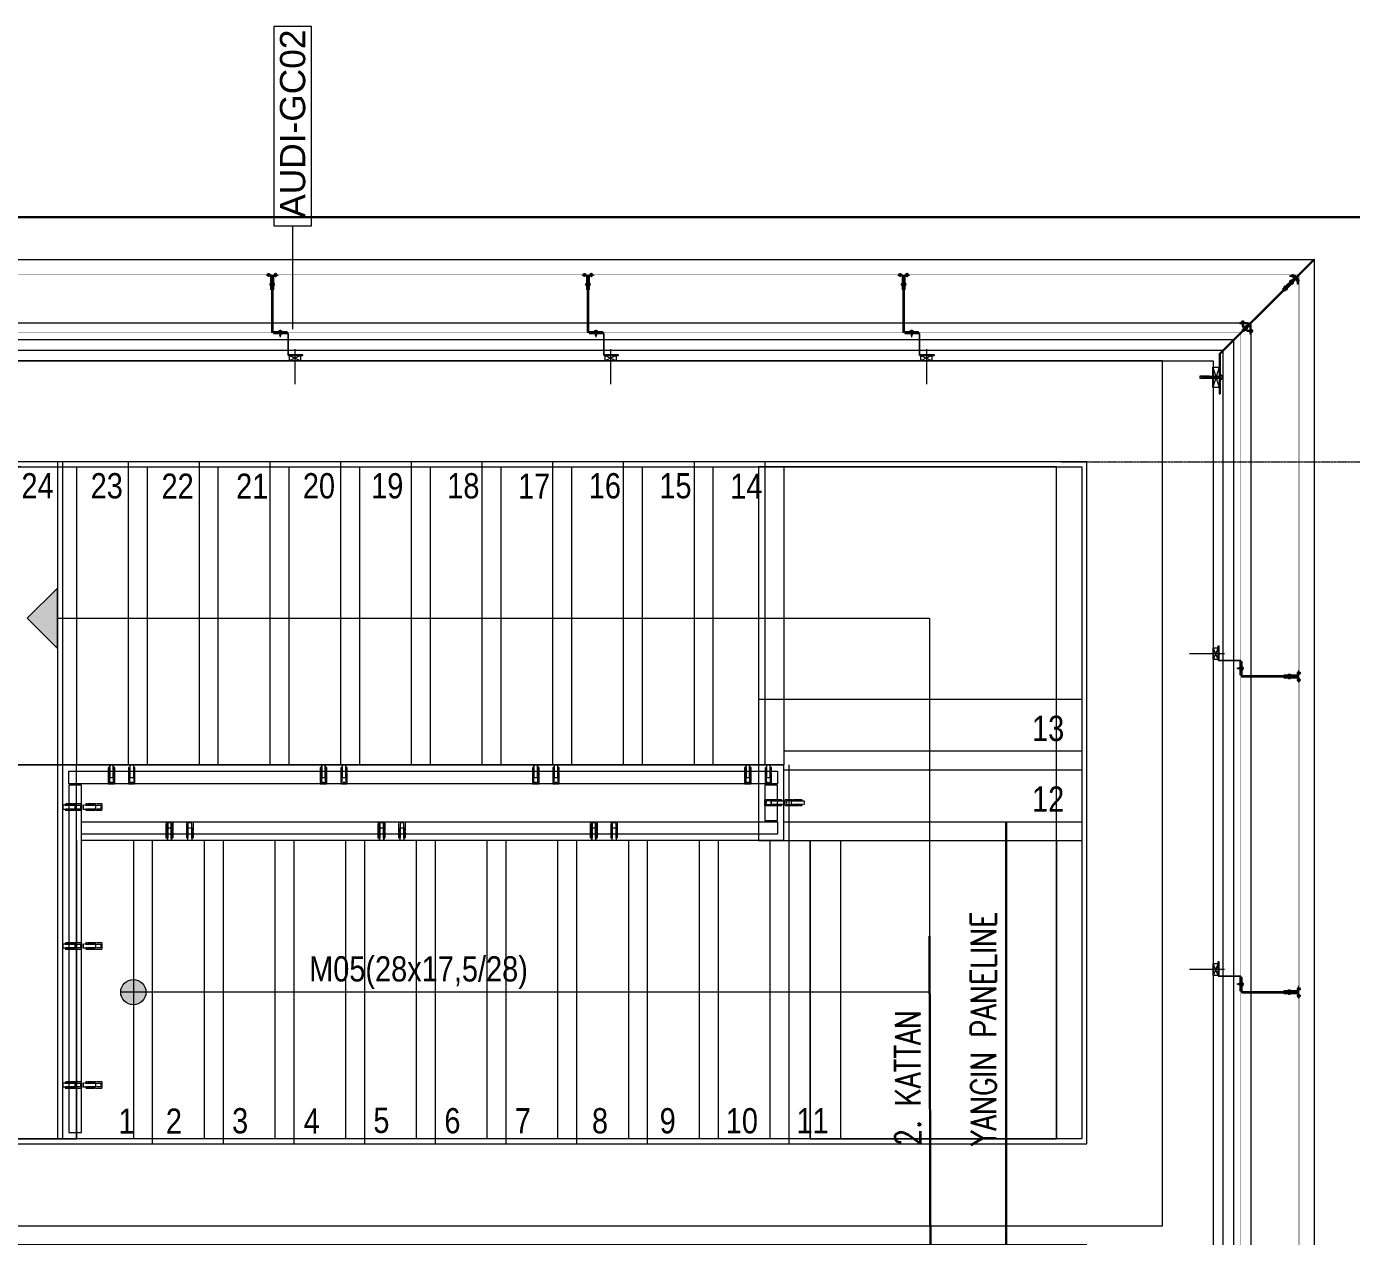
# Model space of a CAD drawing. Extents: x -1133 to 23780, y -1311 to 8245.
# Drawn here: x 22148 to 22672, y 2478 to 2957 of the extents above; entities that cross this region are included whole.
import ezdxf
from ezdxf.enums import TextEntityAlignment as Align

# ---------------------------------------------------------------- set-up
doc = ezdxf.new("R2010")
doc.units = 0
doc.header["$MEASUREMENT"] = 0
for name, pattern in [('DASHDOT2', [0.5, 0.25, -0.125, 0, -0.125]), ('DOT2', [0.125, 0, -0.125]), ('HIDDEN', [0.375, 0.25, -0.125]), ('HIDDEN2', [4.7625, 3.175, -1.5875])]:
    doc.linetypes.add(name, pattern=pattern)
doc.layers.get('0').update_dxf_attribs({"color": 9, "lineweight": 9})
for name, color, linetype, lineweight in [('01', 9, 'Continuous', 9), ('06B', 9, 'Continuous', 9), ('06C', 9, 'Continuous', 9), ('06D', 9, 'Continuous', 9), ('10', 9, 'Continuous', 9), ('14', 9, 'Continuous', 9), ('19', 9, 'Continuous', 9), ('19D', 9, 'DOT2', 9), ('20', 9, 'DOT2', 9), ('21', 9, 'Continuous', 9), ('22', 8, 'Continuous', 9), ('24', 9, 'DASHDOT2', 9), ('33', 9, 'BATTING', 9), ('35', 9, 'Continuous', 9), ('40', 9, 'Continuous', 9), ('40B', 9, 'Continuous', 9), ('E-KABLO', 7, 'Continuous', 30), ('E-YAZI', 7, 'Continuous', 30)]:
    doc.layers.add(name, color=color, linetype=linetype, lineweight=lineweight)
doc.styles.add('Arial', font='arial.ttf', dxfattribs={"height": 2.5})
doc.styles.add('E-YAZI', font='txttw.shx')
doc.styles.add('MuuM_TEXT-STANDART', font='ARIALN.TTF')
doc.linetypes.add('BATTING', pattern='A,0.0001,-0.1,[134,ltypeshp.shx,S=0.1,R=0,X=-0.1,Y=0],-0.2,[134,ltypeshp.shx,S=0.1,R=180,X=0.1,Y=0],-0.1', length=0.4001)

# ---------------------------------------------------------------- blocks, each defined once
blk = doc.blocks.new('0_wallno')
blk.add_lwpolyline([(-7.84, 1.5), (7.94, 1.5), (7.94, -1.5), (-7.84, -1.5)], close=True)
blk.add_lwpolyline([(7.94, 0), (16.13, 0)])
at = {"style": 'Arial'}
blk.add_attdef('GENISLIK', text='', height=2, dxfattribs=at).set_placement((8.44, 0), align=Align.BOTTOM_LEFT)
blk.add_attdef('DUVARNO', text='', height=2, dxfattribs=at).set_placement((0, 0), align=Align.MIDDLE_CENTER)
blk.add_attdef('YUKSEKLIK', text='', height=2, dxfattribs=at).set_placement((8.44, -0.5), align=Align.TOP_LEFT)
blk = doc.blocks.new('KAPI KODLARI ÇATI KATI')
at = {"layer": '22'}
ref = blk.add_blockref('0_wallno', (22253.06, 2918.09), dxfattribs=dict(at, xscale=-5, yscale=5, zscale=5, rotation=90))
ref.add_attrib('DUVARNO', 'AUDI-GC02', dxfattribs={"layer": '0', "height": 10, "rotation": 90, "style": 'Arial'}).set_placement((22253.06, 2918.83), align=Align.MIDDLE_CENTER)
blk = doc.blocks.new('P-AKS_AUDI')
at = {"layer": '24'}
blk.add_lwpolyline([(0, 0), (360, 0)], dxfattribs=at)
blk = doc.blocks.new('p-cephe_kose profili')
at = {"linetype": 'Continuous', "lineweight": 13}
for p, q in [((-2.75, 12.75), (-3.15, 12.75)), ((-3.15, -2.87), (-3.15, 12.75)), ((-2.75, -3.03), (-2.75, 12.75)), ((-3.15, -2.87), (-30.14, -29.86)), ((-2.75, -3.03), (-29.86, -30.14)), ((-34, -30.65), (-34, -32.75)), ((-34, -30.65), (-33.7, -30.65)), ((-33.85, -33.57), (-30.14, -29.86)), ((-33.7, -30.65), (-33.7, -32.75)), ((-33.57, -33.85), (-29.86, -30.14)), ((-33.53, -32.82), (-28.58, -27.87)), ((-33.32, -33.03), (-28.37, -28.08)), ((-28.08, -28.37), (-33.03, -33.32)), ((-27.87, -28.58), (-32.82, -33.53)), ((-30.14, -29.86), (-29.86, -30.14)), ((-29.86, -30.14), (-30.14, -29.86)), ((-28.37, -28.08), (-28.58, -27.87)), ((-28.08, -28.37), (-27.87, -28.58)), ((-33.85, -33.57), (-40.45, -40.17)), ((-33.57, -33.85), (-40.17, -40.45)), ((-33.57, -33.85), (-33.85, -33.57)), ((-32.75, -33.7), (-30.65, -33.7)), ((-32.75, -34), (-30.65, -34)), ((-30.65, -34), (-30.65, -33.7)), ((-40.45, -40.17), (-40.17, -40.45))]:
    blk.add_line(p, q, dxfattribs=at)
at = {"linetype": 'Continuous', "lineweight": 5}
for p, q in [((-3.15, 6.69), (1.05, 6.69)), ((1.05, 5.81), (-3.15, 5.81)), ((-2.75, 2.25), (-0.25, 10.25)), ((-0.25, 2.25), (-2.75, 10.25)), ((-2.73, 6.25), (4.2, 6.25)), ((4.85, 6.62), (1.05, 6.62)), ((4.85, 5.88), (1.05, 5.88))]:
    blk.add_line(p, q, dxfattribs=at)
for p, q in [((-16.23, -12.06), (-13.36, -12.06)), ((-15.99, -11.97), (-15.95, -11.97)), ((-15.99, -12.15), (-15.95, -12.15)), ((-15.95, -11.97), (-15.95, -12.15)), ((-15.5, -12.68), (-15.5, -11.44)), ((-15.41, -11.82), (-15.23, -11.82)), ((-15.41, -12.3), (-15.32, -12.3)), ((-15.32, -12.3), (-15.14, -12.3)), ((-15.3, -12.02), (-15.28, -12.37)), ((-15.23, -11.82), (-15.05, -11.82)), ((-15.19, -11.74), (-15.1, -12.37)), ((-15.14, -12.3), (-14.96, -12.3)), ((-15.05, -11.82), (-14.87, -11.82)), ((-15.01, -11.74), (-14.92, -12.37)), ((-14.96, -12.3), (-14.78, -12.3)), ((-14.87, -11.82), (-14.69, -11.82)), ((-14.83, -11.74), (-14.74, -12.37)), ((-14.78, -12.3), (-14.6, -12.3)), ((-14.69, -11.82), (-14.51, -11.82)), ((-14.65, -11.74), (-14.56, -12.37)), ((-14.6, -12.3), (-14.42, -12.3)), ((-14.51, -11.82), (-14.33, -11.82)), ((-14.47, -11.74), (-14.38, -12.37)), ((-14.42, -12.3), (-14.24, -12.3)), ((-14.33, -11.82), (-13.6, -12.06)), ((-14.29, -11.74), (-14.2, -12.37)), ((-14.24, -12.3), (-13.6, -12.06)), ((-14.1, -11.79), (-14.03, -12.33)), ((-12.68, -15.51), (-11.44, -15.51)), ((-11.74, -14.3), (-12.37, -14.21)), ((-11.74, -14.48), (-12.37, -14.39)), ((-11.74, -14.66), (-12.37, -14.57)), ((-11.74, -14.84), (-12.37, -14.75)), ((-11.74, -15.02), (-12.37, -14.93)), ((-11.74, -15.2), (-12.37, -15.11)), ((-12.02, -15.31), (-12.37, -15.29)), ((-11.79, -14.11), (-12.33, -14.03)), ((-12.3, -14.25), (-12.06, -13.61)), ((-12.3, -14.43), (-12.3, -14.25)), ((-12.3, -14.61), (-12.3, -14.43)), ((-12.3, -14.79), (-12.3, -14.61)), ((-12.3, -14.97), (-12.3, -14.79)), ((-12.3, -15.15), (-12.3, -14.97)), ((-12.3, -15.33), (-12.3, -15.15)), ((-12.3, -15.42), (-12.3, -15.33)), ((-12.06, -16.24), (-12.06, -13.37)), ((-11.82, -14.34), (-12.06, -13.61)), ((-11.82, -14.52), (-11.82, -14.34)), ((-11.82, -14.7), (-11.82, -14.52)), ((-11.82, -14.88), (-11.82, -14.7)), ((-11.82, -15.06), (-11.82, -14.88)), ((-11.82, -15.24), (-11.82, -15.06)), ((-11.82, -15.42), (-11.82, -15.24)), ((-12.15, -15.99), (-12.15, -15.96)), ((-11.97, -15.96), (-12.15, -15.96)), ((-11.97, -15.99), (-11.97, -15.96))]:
    blk.add_line(p, q)
at = {"linetype": 'Continuous', "lineweight": 18}
for p, q in [((-15.25, -10.86), (-15.25, -14)), ((-15.25, -10.86), (-14.95, -10.86)), ((-14.95, -10.86), (-14.95, -14)), ((-14.78, -14.07), (-12.56, -11.86)), ((-14.57, -14.28), (-12.35, -12.07)), ((-12.07, -12.35), (-14.28, -14.57)), ((-11.86, -12.56), (-14.07, -14.78)), ((-14, -14.95), (-10.86, -14.95)), ((-14, -15.25), (-10.86, -15.25)), ((-12.35, -12.07), (-12.56, -11.86)), ((-12.07, -12.35), (-11.86, -12.56)), ((-10.86, -15.25), (-10.86, -14.95))]:
    blk.add_line(p, q, dxfattribs=at)
at = {"lineweight": 5}
for p, q in [((-13.02, -13.73), (-13.73, -13.02)), ((-13.29, -13.01), (-13.66, -13.38)), ((-13.65, -12.66), (-12.44, -13.86)), ((-13.29, -13.01), (-13.52, -13.23)), ((-13.52, -13.23), (-13.29, -13.01)), ((-13.29, -13.01), (-12.92, -12.64)), ((-13.29, -13.01), (-13.07, -12.79)), ((-13.07, -12.79), (-13.29, -13.01)), ((-12.57, -13.28), (-13.28, -12.57)), ((-12.8, -13.5), (-13.27, -13.98)), ((-12.8, -13.5), (-12.32, -13.03)), ((-34.1, -31.92), (-34.1, -31.37)), ((-33.7, -31.92), (-33.7, -31.48)), ((-31.22, -31.93), (-31.93, -31.22)), ((-31.49, -31.21), (-31.86, -31.58)), ((-31.85, -30.86), (-30.64, -32.06)), ((-31.49, -31.21), (-31.71, -31.43)), ((-31.71, -31.43), (-31.49, -31.21)), ((-31.49, -31.21), (-31.12, -30.84)), ((-31.49, -31.21), (-31.27, -30.99)), ((-31.27, -30.99), (-31.49, -31.21)), ((-30.77, -31.48), (-31.48, -30.77)), ((-31, -31.7), (-30.52, -31.23)), ((-28.94, -29.65), (-29.65, -28.94)), ((-29.22, -28.93), (-29.59, -29.3)), ((-29.57, -28.58), (-28.37, -29.78)), ((-29.22, -28.93), (-29.44, -29.16)), ((-29.44, -29.16), (-29.22, -28.93)), ((-29.22, -28.93), (-28.84, -28.56)), ((-29.22, -28.93), (-28.99, -28.71)), ((-28.99, -28.71), (-29.22, -28.93)), ((-28.5, -29.21), (-29.21, -28.5)), ((-28.72, -29.43), (-29.2, -29.91)), ((-28.72, -29.43), (-28.24, -28.95)), ((-34.6, -31.92), (-33.2, -31.92)), ((-34.1, -31.66), (-33.7, -31.66)), ((-34.1, -31.92), (-34.1, -32.47)), ((-34.1, -32.18), (-33.7, -32.18)), ((-33.7, -31.92), (-33.7, -31.66)), ((-33.7, -31.66), (-33.7, -31.92)), ((-33.7, -31.92), (-33.7, -32.36)), ((-33.7, -31.92), (-33.7, -32.18)), ((-33.7, -32.18), (-33.7, -31.92)), ((-31.92, -34.1), (-32.47, -34.1)), ((-31.92, -33.7), (-32.36, -33.7)), ((-31.92, -33.7), (-32.18, -33.7)), ((-32.18, -33.7), (-31.92, -33.7)), ((-32.18, -34.1), (-32.18, -33.7)), ((-31.92, -34.6), (-31.92, -33.2)), ((-31.92, -33.7), (-31.66, -33.7)), ((-31.92, -33.7), (-31.48, -33.7)), ((-31.66, -33.7), (-31.92, -33.7)), ((-31.92, -34.1), (-31.37, -34.1)), ((-31.66, -34.1), (-31.66, -33.7)), ((-31, -31.7), (-31.47, -32.18))]:
    blk.add_line(p, q, dxfattribs=at)
at = {"lineweight": 0}
blk.add_line((-34, -32.75), (-34, -30.75), dxfattribs=at)
at = {"linetype": 'Continuous', "lineweight": 5}
for points in [[(-2.75, 10.25), (-0.25, 10.25), (-0.25, 2.25), (-2.75, 2.25)], [(1.05, 6.75), (4.85, 6.75), (4.85, 5.75), (1.05, 5.75)]]:
    blk.add_lwpolyline(points, close=True, dxfattribs=at)
blk.add_lwpolyline([(-38.03, -37.75), (-37.75, -38.03)])
for centre, radius, start, end in [((-14.88, -12.06), 1.11, 166.6402, 175.4788), ((-14.88, -12.06), 1.11, 184.5212, 193.3598), ((-15.5, -11.91), 0.473, 90, 166.6402), ((-15.5, -12.21), 0.473, 193.3598, 270), ((-15.41, -11.73), 0.09, 180, 270), ((-15.41, -12.39), 0.09, 90, 180), ((-12.21, -15.51), 0.473, 180, 256.6402), ((-12.39, -15.42), 0.09, 270, 0), ((-11.73, -15.42), 0.09, 180, 270), ((-11.91, -15.51), 0.473, 283.3598, 360), ((-12.06, -14.89), 1.11, 256.6402, 265.4788), ((-12.06, -14.89), 1.11, 274.5212, 283.3598)]:
    blk.add_arc(centre, radius, start, end)
at = {"linetype": 'Continuous', "lineweight": 18}
for centre, radius, start, end in [((-14.85, -14), 0.4, 180, 315), ((-14.85, -14), 0.1, 180, 315), ((-14, -14.85), 0.4, 135, 270), ((-14, -14.85), 0.1, 135, 270)]:
    blk.add_arc(centre, radius, start, end, dxfattribs=at)
at = {"lineweight": 5}
for centre, radius, start, end in [((-13.35, -12.95), 0.57, 67.9194, 202.0806), ((-13.23, -13.07), 0.909, 267.075, 2.925), ((-33.62, -31.92), 0.732, 131.1905, 228.8095), ((-33.83, -31.92), 0.46, 286.9574, 73.0426), ((-31.55, -31.15), 0.57, 67.9194, 202.0806), ((-31.43, -31.27), 0.909, 267.075, 2.925), ((-29.27, -28.88), 0.57, 67.9194, 202.0806), ((-29.15, -29), 0.909, 267.075, 2.925), ((-31.92, -33.62), 0.732, 221.1905, 318.8095), ((-31.92, -33.83), 0.46, 16.9574, 163.0426)]:
    blk.add_arc(centre, radius, start, end, dxfattribs=at)
at = {"linetype": 'Continuous', "lineweight": 13}
for centre, radius, start, end in [((-33.6, -32.75), 0.4, 180, 315), ((-33.6, -32.75), 0.1, 180, 315), ((-32.75, -33.6), 0.4, 135, 270), ((-32.75, -33.6), 0.1, 135, 270)]:
    blk.add_arc(centre, radius, start, end, dxfattribs=at)
at = {"linetype": 'Continuous', "lineweight": 5}
blk.add_rational_spline([(-3.15, 7.25), (-3.22, 7.25), (-3.29, 7.25), (-3.63, 7.25), (-3.68, 6.91), (-3.7, 6.83), (-3.71, 6.75), (-3.79, 6.25), (-3.71, 5.75), (-3.7, 5.67), (-3.68, 5.59), (-3.63, 5.25), (-3.29, 5.25), (-3.22, 5.25), (-3.15, 5.25), (-3.15, 6.25), (-3.15, 7.25)], [1, 1, 1, 0.760917374327, 1, 1, 1, 1, 1, 1, 1, 0.760917374327, 1, 1, 1, 1, 1], degree=2, knots=[0, 0, 0, 1, 1, 2, 2, 3, 3, 4, 4, 5, 5, 6, 6, 7, 7, 8, 8, 8], dxfattribs=at)
blk = doc.blocks.new('p- alum kaplama profil')
at = {"lineweight": 13}
blk.add_lwpolyline([(7.12, 12.59), (7.12, 26.49)], dxfattribs=at)
at = {"lineweight": 5}
blk.add_lwpolyline([(9.44, 15.16), (4.79, 15.16), (4.79, 17.16), (9.44, 17.16)], close=True, dxfattribs=at)
for points in [[(4.79, 15.16), (9.44, 17.16)], [(9.44, 15.16), (4.79, 17.16)]]:
    blk.add_lwpolyline(points, dxfattribs=at)
at = {"lineweight": 18}
blk.add_lwpolyline([(4.09, 6.16), (-1.41, 6.16), (-1.41, 6.46), (4.09, 6.46, 0.414214), (4.29, 6.66), (4.29, 14.66, -0.414214), (4.79, 15.16), (10.29, 15.16), (10.29, 14.86), (4.79, 14.86, 0.414214), (4.59, 14.66), (4.59, 6.66, -0.414214)], format="xyb", close=True, dxfattribs=at)
blk.add_lwpolyline([(-2.06, 5.56), (-2.06, -2.34), (-2.06, -15.69), (-1.66, -15.69), (-1.66, -2.34), (-1.66, 5.56), (-1.66, 5.56), (-1.66, 5.57), (-1.66, 5.57), (-1.66, 5.58), (-1.66, 5.58), (-1.65, 5.59), (-1.65, 5.59), (-1.65, 5.59), (-1.65, 5.6), (-1.65, 5.6), (-1.64, 5.61), (-1.64, 5.61), (-1.64, 5.62), (-1.64, 5.62), (-1.63, 5.62), (-1.63, 5.63), (-1.63, 5.63), (-1.62, 5.63), (-1.62, 5.64), (-1.61, 5.64), (-1.61, 5.64), (-1.61, 5.64), (-1.6, 5.65), (-1.6, 5.65), (-1.59, 5.65), (-1.59, 5.65), (-1.58, 5.65), (-1.58, 5.65), (-1.57, 5.66), (-1.57, 5.66), (-1.56, 5.66), (-1.56, 5.66), (3.94, 5.66), (3.94, 6.06), (-1.56, 6.06), (-1.58, 6.06), (-1.61, 6.05), (-1.63, 6.05), (-1.66, 6.05), (-1.68, 6.04), (-1.7, 6.03), (-1.73, 6.03), (-1.75, 6.02), (-1.77, 6.01), (-1.79, 6), (-1.82, 5.99), (-1.84, 5.97), (-1.86, 5.96), (-1.88, 5.94), (-1.89, 5.93), (-1.91, 5.91), (-1.93, 5.89), (-1.95, 5.87), (-1.96, 5.85), (-1.97, 5.83), (-1.99, 5.81), (-2, 5.79), (-2.01, 5.77), (-2.02, 5.75), (-2.03, 5.72), (-2.04, 5.7), (-2.04, 5.68), (-2.05, 5.65), (-2.05, 5.63), (-2.06, 5.61), (-2.06, 5.58)], close=True)
blk.add_lwpolyline([(-1.66, -2.34), (-2.06, -2.34)])
for points in [[(-2.36, -10.84), (-2.36, -16.39), (-2.36, -16.39, -0.414214), (-2.51, -16.54), (-2.51, -16.54), (-4.06, -16.54), (-4.06, -16.84), (-2.51, -16.84), (-2.51, -16.84, 0.414214), (-2.06, -16.39), (-2.06, -10.84)], [(-1.36, -10.84), (-1.66, -10.84), (-1.66, -16.39, 0.414214), (-1.21, -16.84), (-1.21, -16.84), (0.34, -16.84), (0.34, -16.54), (-1.21, -16.54), (-1.21, -16.54, -0.414214), (-1.36, -16.39), (-1.36, -16.39)]]:
    blk.add_lwpolyline(points, format="xyb", close=True)
for points in [[(0.67, 5.66, -10), (1.91, 5.66, -10)], [(0.67, 5.66, -10), (0.67, 5.64, -10), (0.67, 5.62, -10), (0.67, 5.6, -10), (0.68, 5.58, -10), (0.68, 5.56, -10), (0.69, 5.54, -10), (0.69, 5.52, -10), (0.7, 5.5, -10), (0.7, 5.48, -10), (0.71, 5.46, -10), (0.72, 5.45, -10), (0.73, 5.43, -10), (0.74, 5.41, -10), (0.75, 5.4, -10), (0.76, 5.38, -10), (0.77, 5.36, -10), (0.79, 5.35, -10), (0.8, 5.33, -10), (0.81, 5.32, -10), (0.83, 5.31, -10), (0.84, 5.29, -10), (0.86, 5.28, -10), (0.87, 5.27, -10), (0.89, 5.26, -10), (0.91, 5.25, -10), (0.92, 5.24, -10), (0.94, 5.23, -10), (0.96, 5.22, -10), (0.98, 5.21, -10), (1, 5.21, -10), (1.02, 5.2, -10), (1.03, 5.2, -10)], [(0.96, 5.66, -10), (0.97, 5.66, -10), (0.97, 5.66, -10), (0.97, 5.66, -10), (0.98, 5.66, -10), (0.98, 5.66, -10), (0.99, 5.66, -10), (0.99, 5.66, -10), (1, 5.66, -10), (1, 5.67, -10), (1, 5.67, -10), (1.01, 5.67, -10), (1.01, 5.67, -10), (1.01, 5.67, -10), (1.02, 5.68, -10), (1.02, 5.68, -10), (1.02, 5.68, -10), (1.03, 5.69, -10), (1.03, 5.69, -10), (1.03, 5.69, -10), (1.04, 5.7, -10), (1.04, 5.7, -10), (1.04, 5.7, -10), (1.04, 5.71, -10), (1.04, 5.71, -10), (1.05, 5.72, -10), (1.05, 5.72, -10), (1.05, 5.72, -10), (1.05, 5.73, -10), (1.05, 5.73, -10), (1.05, 5.74, -10), (1.05, 5.74, -10), (1.05, 5.75, -10)], [(1.61, 6.87, -10), (0.98, 6.96, -10)], [(1.33, 5.85, -10), (0.98, 5.88, -10)], [(1.56, 7.05, -10), (1.02, 7.13, -10)], [(1.05, 6.91, -10), (1.29, 7.56, -10)], [(1.05, 5.83, -10), (1.05, 6.01, -10)], [(1.05, 5.75, -10), (1.05, 5.83, -10)], [(1.29, 4.93, -10), (1.29, 7.8, -10)], [(1.53, 6.82, -10), (1.29, 7.56, -10)], [(1.29, 6.16, -10), (1.29, 6.26, -10)], [(1.53, 5.75, -10), (1.53, 5.92, -10)], [(1.53, 5.75, -10), (1.53, 5.74, -10), (1.53, 5.74, -10), (1.53, 5.73, -10), (1.53, 5.73, -10), (1.53, 5.72, -10), (1.54, 5.72, -10), (1.54, 5.72, -10), (1.54, 5.71, -10), (1.54, 5.71, -10), (1.54, 5.7, -10), (1.54, 5.7, -10), (1.55, 5.7, -10), (1.55, 5.69, -10), (1.55, 5.69, -10), (1.55, 5.69, -10), (1.56, 5.68, -10), (1.56, 5.68, -10), (1.56, 5.68, -10), (1.57, 5.67, -10), (1.57, 5.67, -10), (1.58, 5.67, -10), (1.58, 5.67, -10), (1.58, 5.67, -10), (1.59, 5.66, -10), (1.59, 5.66, -10), (1.6, 5.66, -10), (1.6, 5.66, -10), (1.6, 5.66, -10), (1.61, 5.66, -10), (1.61, 5.66, -10), (1.62, 5.66, -10), (1.62, 5.66, -10)], [(1.55, 5.2, -10), (1.57, 5.2, -10), (1.59, 5.21, -10), (1.6, 5.21, -10), (1.62, 5.22, -10), (1.64, 5.23, -10), (1.66, 5.24, -10), (1.68, 5.25, -10), (1.69, 5.26, -10), (1.71, 5.27, -10), (1.73, 5.28, -10), (1.74, 5.29, -10), (1.76, 5.31, -10), (1.77, 5.32, -10), (1.78, 5.33, -10), (1.8, 5.35, -10), (1.81, 5.36, -10), (1.82, 5.38, -10), (1.83, 5.4, -10), (1.84, 5.41, -10), (1.85, 5.43, -10), (1.86, 5.45, -10), (1.87, 5.46, -10), (1.88, 5.48, -10), (1.89, 5.5, -10), (1.89, 5.52, -10), (1.9, 5.54, -10), (1.9, 5.56, -10), (1.9, 5.58, -10), (1.91, 5.6, -10), (1.91, 5.62, -10), (1.91, 5.64, -10), (1.91, 5.66, -10)], [(1.03, 5.2, -10), (1.04, 5.2, -10), (1.05, 5.19, -10), (1.05, 5.19, -10), (1.06, 5.19, -10), (1.06, 5.19, -10), (1.07, 5.19, -10), (1.07, 5.19, -10), (1.08, 5.19, -10), (1.08, 5.19, -10), (1.09, 5.19, -10), (1.09, 5.18, -10), (1.1, 5.18, -10), (1.1, 5.18, -10), (1.11, 5.18, -10), (1.11, 5.18, -10), (1.12, 5.18, -10), (1.12, 5.18, -10), (1.13, 5.18, -10), (1.13, 5.18, -10), (1.14, 5.18, -10), (1.15, 5.18, -10), (1.15, 5.18, -10), (1.16, 5.17, -10), (1.16, 5.17, -10), (1.17, 5.17, -10), (1.17, 5.17, -10), (1.18, 5.17, -10), (1.18, 5.17, -10), (1.19, 5.17, -10), (1.19, 5.17, -10), (1.2, 5.17, -10), (1.2, 5.17, -10)], [(1.2, 5.17, -10), (1.2, 5.2, -10)], [(1.38, 5.2, -10), (1.2, 5.2, -10)], [(1.38, 5.17, -10), (1.38, 5.2, -10)], [(1.38, 5.17, -10), (1.38, 5.17, -10), (1.39, 5.17, -10), (1.39, 5.17, -10), (1.4, 5.17, -10), (1.41, 5.17, -10), (1.41, 5.17, -10), (1.42, 5.17, -10), (1.42, 5.17, -10), (1.43, 5.17, -10), (1.43, 5.18, -10), (1.44, 5.18, -10), (1.44, 5.18, -10), (1.45, 5.18, -10), (1.45, 5.18, -10), (1.46, 5.18, -10), (1.46, 5.18, -10), (1.47, 5.18, -10), (1.47, 5.18, -10), (1.48, 5.18, -10), (1.48, 5.18, -10), (1.49, 5.18, -10), (1.5, 5.19, -10), (1.5, 5.19, -10), (1.51, 5.19, -10), (1.51, 5.19, -10), (1.52, 5.19, -10), (1.52, 5.19, -10), (1.53, 5.19, -10), (1.53, 5.19, -10), (1.54, 5.19, -10), (1.54, 5.2, -10), (1.55, 5.2, -10)], [(-2.86, -13.04, 0), (-0.86, -13.04, 0)], [(-2.36, -12.52, 0), (-2.4, -12.53, 0), (-2.43, -12.56, 0), (-2.47, -12.58, 0), (-2.5, -12.6, 0), (-2.53, -12.63, 0), (-2.56, -12.66, 0), (-2.59, -12.69, 0), (-2.61, -12.73, 0), (-2.63, -12.76, 0), (-2.65, -12.8, 0), (-2.67, -12.84, 0), (-2.68, -12.88, 0), (-2.69, -12.92, 0), (-2.7, -12.96, 0), (-2.71, -13, 0), (-2.71, -13.04, 0), (-2.71, -13.08, 0), (-2.7, -13.13, 0), (-2.69, -13.17, 0), (-2.68, -13.21, 0), (-2.67, -13.25, 0), (-2.65, -13.28, 0), (-2.63, -13.32, 0), (-2.61, -13.36, 0), (-2.59, -13.39, 0), (-2.56, -13.42, 0), (-2.53, -13.45, 0), (-2.5, -13.48, 0), (-2.47, -13.51, 0), (-2.43, -13.53, 0), (-2.4, -13.55, 0), (-2.36, -13.57, 0)], [(-2.36, -13.04, 0), (-2.36, -12.52, 0)], [(-2.36, -13.04, 0), (-2.36, -12.73, 0)], [(-2.36, -12.73, 0), (-2.36, -13.04, 0)], [(-1.36, -12.73, 0), (-2.36, -12.73, 0)], [(-2.36, -13.04, 0), (-2.36, -13.36, 0)], [(-2.36, -13.04, 0), (-2.36, -13.57, 0)], [(-2.36, -13.36, 0), (-2.36, -13.04, 0)], [(-1.36, -13.36, 0), (-2.36, -13.36, 0)], [(-1.36, -13.04, 0), (-1.36, -12.37, 0)], [(-1.36, -13.72, 0), (-1.32, -13.68, 0), (-1.29, -13.65, 0), (-1.26, -13.61, 0), (-1.23, -13.58, 0), (-1.2, -13.54, 0), (-1.18, -13.5, 0), (-1.16, -13.45, 0), (-1.14, -13.41, 0), (-1.12, -13.37, 0), (-1.1, -13.32, 0), (-1.09, -13.28, 0), (-1.08, -13.23, 0), (-1.07, -13.18, 0), (-1.06, -13.14, 0), (-1.06, -13.09, 0), (-1.06, -13.04, 0), (-1.06, -12.99, 0), (-1.06, -12.95, 0), (-1.07, -12.9, 0), (-1.08, -12.85, 0), (-1.09, -12.81, 0), (-1.1, -12.76, 0), (-1.12, -12.72, 0), (-1.14, -12.67, 0), (-1.16, -12.63, 0), (-1.18, -12.59, 0), (-1.2, -12.55, 0), (-1.23, -12.51, 0), (-1.26, -12.47, 0), (-1.29, -12.43, 0), (-1.32, -12.4, 0), (-1.36, -12.37, 0)], [(-1.36, -13.04, 0), (-1.36, -13.72, 0)], [(-3.84, -17.04, 0), (-3.81, -17.07, 0), (-3.78, -17.1, 0), (-3.75, -17.12, 0), (-3.72, -17.15, 0), (-3.69, -17.17, 0), (-3.66, -17.19, 0), (-3.62, -17.21, 0), (-3.59, -17.23, 0), (-3.55, -17.24, 0), (-3.52, -17.26, 0), (-3.48, -17.27, 0), (-3.44, -17.28, 0), (-3.4, -17.28, 0), (-3.36, -17.29, 0), (-3.32, -17.29, 0), (-3.29, -17.29, 0), (-3.25, -17.29, 0), (-3.21, -17.29, 0), (-3.17, -17.28, 0), (-3.13, -17.28, 0), (-3.09, -17.27, 0), (-3.06, -17.26, 0), (-3.02, -17.24, 0), (-2.98, -17.23, 0), (-2.95, -17.21, 0), (-2.91, -17.19, 0), (-2.88, -17.17, 0), (-2.85, -17.15, 0), (-2.82, -17.12, 0), (-2.79, -17.1, 0), (-2.76, -17.07, 0), (-2.73, -17.04, 0)], [(-3.29, -17.04, 0), (-3.84, -17.04, 0)], [(-2.85, -16.54, 0), (-2.86, -16.51, 0), (-2.87, -16.47, 0), (-2.89, -16.44, 0), (-2.91, -16.41, 0), (-2.93, -16.38, 0), (-2.96, -16.35, 0), (-2.98, -16.33, 0), (-3.01, -16.31, 0), (-3.04, -16.29, 0), (-3.07, -16.27, 0), (-3.11, -16.25, 0), (-3.14, -16.24, 0), (-3.18, -16.23, 0), (-3.21, -16.22, 0), (-3.25, -16.22, 0), (-3.29, -16.22, 0), (-3.32, -16.22, 0), (-3.36, -16.22, 0), (-3.39, -16.23, 0), (-3.43, -16.24, 0), (-3.46, -16.25, 0), (-3.5, -16.27, 0), (-3.53, -16.29, 0), (-3.56, -16.31, 0), (-3.59, -16.33, 0), (-3.61, -16.35, 0), (-3.64, -16.38, 0), (-3.66, -16.41, 0), (-3.68, -16.44, 0), (-3.7, -16.47, 0), (-3.71, -16.51, 0), (-3.73, -16.54, 0)], [(-3.29, -16.54, 0), (-3.73, -16.54, 0)], [(-3.29, -16.54, 0), (-3.55, -16.54, 0)], [(-3.55, -16.54, 0), (-3.29, -16.54, 0)], [(-3.55, -17.04, 0), (-3.55, -16.54, 0)], [(-3.29, -17.54, 0), (-3.29, -16.04, 0)], [(-3.29, -16.54, 0), (-2.85, -16.54, 0)], [(-3.29, -16.54, 0), (-3.03, -16.54, 0)], [(-3.03, -16.54, 0), (-3.29, -16.54, 0)], [(-3.29, -17.04, 0), (-2.73, -17.04, 0)], [(-3.03, -17.04, 0), (-3.03, -16.54, 0)], [(-0.56, -17.04, 0), (-1.11, -17.04, 0)], [(0, -17.04, 0), (-0.03, -17.07, 0), (-0.06, -17.1, 0), (-0.09, -17.12, 0), (-0.12, -17.15, 0), (-0.15, -17.17, 0), (-0.18, -17.19, 0), (-0.22, -17.21, 0), (-0.25, -17.23, 0), (-0.29, -17.24, 0), (-0.33, -17.26, 0), (-0.36, -17.27, 0), (-0.4, -17.28, 0), (-0.44, -17.28, 0), (-0.48, -17.29, 0), (-0.52, -17.29, 0), (-0.56, -17.29, 0), (-0.59, -17.29, 0), (-0.63, -17.29, 0), (-0.67, -17.28, 0), (-0.71, -17.28, 0), (-0.75, -17.27, 0), (-0.79, -17.26, 0), (-0.82, -17.24, 0), (-0.86, -17.23, 0), (-0.89, -17.21, 0), (-0.93, -17.19, 0), (-0.96, -17.17, 0), (-0.99, -17.15, 0), (-1.02, -17.12, 0), (-1.05, -17.1, 0), (-1.08, -17.07, 0), (-1.11, -17.04, 0)], [(-1, -16.54, 0), (-0.98, -16.51, 0), (-0.97, -16.47, 0), (-0.95, -16.44, 0), (-0.93, -16.41, 0), (-0.91, -16.38, 0), (-0.88, -16.35, 0), (-0.86, -16.33, 0), (-0.83, -16.31, 0), (-0.8, -16.29, 0), (-0.77, -16.27, 0), (-0.73, -16.25, 0), (-0.7, -16.24, 0), (-0.66, -16.23, 0), (-0.63, -16.22, 0), (-0.59, -16.22, 0), (-0.56, -16.22, 0), (-0.52, -16.22, 0), (-0.48, -16.22, 0), (-0.45, -16.23, 0), (-0.41, -16.24, 0), (-0.38, -16.25, 0), (-0.34, -16.27, 0), (-0.31, -16.29, 0), (-0.28, -16.31, 0), (-0.25, -16.33, 0), (-0.23, -16.35, 0), (-0.2, -16.38, 0), (-0.18, -16.41, 0), (-0.16, -16.44, 0), (-0.14, -16.47, 0), (-0.13, -16.51, 0), (-0.12, -16.54, 0)], [(-0.56, -16.54, 0), (-1, -16.54, 0)], [(-0.56, -16.54, 0), (-0.82, -16.54, 0)], [(-0.82, -16.54, 0), (-0.56, -16.54, 0)], [(-0.82, -17.04, 0), (-0.82, -16.54, 0)], [(-0.56, -17.54, 0), (-0.56, -16.04, 0)], [(-0.56, -16.54, 0), (-0.3, -16.54, 0)], [(-0.56, -16.54, 0), (-0.12, -16.54, 0)], [(-0.3, -16.54, 0), (-0.56, -16.54, 0)], [(-0.56, -17.04, 0), (0, -17.04, 0)], [(-0.3, -17.04, 0), (-0.3, -16.54, 0)]]:
    blk.add_polyline3d(points)
blk = doc.blocks.new('p-lama profili')
at = {"layer": '20', "linetype": 'HIDDEN', "ltscale": 0.5}
blk.add_lwpolyline([(0.75, -0.45), (-0.75, -0.45), (-0.75, -6.5), (-1.25, -6.5), (-1.25, -0.45), (-1.25, -0.45), (-1.25, 0), (1.25, 0), (1.25, -0.45), (1.25, -0.45), (1.25, -6.5), (0.75, -6.5), (0.75, -0.45)], dxfattribs=at)
blk.add_lwpolyline([(-0.75, -2.5), (0.75, -2.5), (0.75, -7.5), (-0.75, -7.5)], close=True, dxfattribs=at)
blk = doc.blocks.new('ÇATI KATI PLANI')
at = {"layer": '19'}
h = blk.add_hatch(color=256, dxfattribs=at)
h.dxf.hatch_style = 1
h.paths.add_polyline_path([(22160, 2711), (22160, 2735), (22147.98, 2723)])
h = blk.add_hatch(color=256, dxfattribs=at)
h.dxf.hatch_style = 1
edge = h.paths.add_edge_path()
edge.add_arc((22190, 2575), 5, -90, 270)
at = {"layer": '01'}
blk.add_lwpolyline([(22137.5, 2825), (22617.5, 2825), (22617.5, 2365), (22567.5, 2365), (22567.5, 2475), (22177.5, 2475), (22177.5, 2475), (22137.5, 2475), (22137.5, 2515), (22567.5, 2515), (22567.5, 2785), (22137.5, 2785)], close=True, dxfattribs=at)
at = {"layer": '06B'}
for points in [[(22445, 2657.5), (22169.5, 2657.5), (22164.5, 2657.5), (22164.5, 2662.5), (22442.5, 2662.5), (22445, 2662.5), (22445, 2657.5)], [(22169.5, 2657), (22164.5, 2657), (22164.5, 2519.5), (22169.5, 2519.5), (22169.5, 2657)], [(22445, 2637.5), (22169.5, 2637.5), (22169.5, 2637.5), (22169.5, 2640), (22169.5, 2642.5), (22445, 2642.5), (22445, 2637.5)]]:
    blk.add_lwpolyline(points, dxfattribs=at)
blk.add_lwpolyline([(22440, 2657), (22440, 2643), (22445, 2643), (22445, 2657)], close=True, dxfattribs=at)
at = {"layer": '06C'}
blk.add_lwpolyline([(18957.5, 1124.33), (18957.5, 1124.33), (18957.5, 2865), (22657.5, 2865), (22657.49, 2206.39)], dxfattribs=at)
blk.add_lwpolyline([(18957.5, 1124.33), (18957.5, 1124.33), (18957.5, 2865), (22657.5, 2865), (22657.49, 2206.39)], dxfattribs=at)
blk.add_lwpolyline([(22657.49, 285), (18957.5, 285), (18957.5, 2865), (22657.5, 2865)], close=True, dxfattribs=at)
at = {"layer": '06D'}
blk.add_lwpolyline([(21745, 2840), (22632.5, 2840), (22632.5, 310), (21817.5, 310)], dxfattribs=at)
at = {"layer": '10'}
for points, const_width in [([(18963.5, 1124.33), (18963.5, 2859), (22651.5, 2859), (22651.5, 2206.39)], 0.2), ([(18963.5, 1124.33), (18963.5, 2859), (22651.5, 2859), (22651.5, 2206.39)], 0.2), ([(20467.5, 291), (18963.5, 291), (18963.5, 2859), (22651.5, 2859), (22651.5, 291), (21824.7, 291)], 0.2), ([(21821.5, 314), (22628.5, 314), (22628.5, 2836), (21738.19, 2836)], 0.1)]:
    blk.add_lwpolyline(points, dxfattribs=dict(at, const_width=const_width))
at = {"layer": '14'}
blk.add_lwpolyline([(22135.5, 2783), (22565.5, 2783), (22565.5, 2517), (22135.5, 2517)], dxfattribs=at)
at = {"layer": '19', "linetype": 'Continuous'}
for points in [[(22162, 2785), (22162, 2517)], [(22167.5, 2783), (22167.5, 2665)], [(22195.5, 2783), (22195.5, 2665)], [(22223.5, 2783), (22223.5, 2665)], [(22251.5, 2783), (22251.5, 2665)], [(22279.5, 2783), (22279.5, 2665)], [(22307.5, 2783), (22307.5, 2665)], [(22335.5, 2783), (22335.5, 2665)], [(22363.5, 2783), (22363.5, 2665)], [(22391.5, 2783), (22391.5, 2665)], [(22419.5, 2783), (22419.5, 2665)], [(22447.5, 2783), (22447.5, 2665)], [(22162, 2665), (22162, 2665)], [(22447.5, 2665), (22162, 2665), (22162, 2635)], [(22447.5, 2635), (22447.5, 2665)], [(22447.5, 2663), (22565.5, 2663)], [(22188, 2635), (22169.5, 2635)], [(22328, 2635), (22188, 2635)], [(22190, 2635), (22190, 2517)], [(22447.5, 2635), (22218, 2635), (22218, 2517)], [(22246, 2635), (22246, 2517)], [(22274, 2635), (22274, 2517)], [(22302, 2635), (22302, 2517)], [(22330, 2635), (22330, 2517)], [(22358, 2635), (22358, 2517)], [(22386, 2635), (22386, 2517)], [(22414, 2635), (22414, 2517)], [(22442, 2635), (22442, 2517)], [(22447.5, 2635), (22565.5, 2635)]]:
    blk.add_lwpolyline(points, dxfattribs=at)
at = {"layer": '19'}
blk.add_lwpolyline([(22160, 2711), (22160, 2735), (22147.98, 2723)], close=True, dxfattribs=at)
blk.add_lwpolyline([(22160, 2723), (22505.25, 2723), (22505.25, 2575), (22185, 2575)], dxfattribs=at)
blk.add_circle((22190, 2575), 5, dxfattribs=at)
blk.add_circle((22190, 2575), 5, dxfattribs=at)
at = {"layer": '19D', "linetype": 'HIDDEN'}
for points in [[(22160, 2785), (22160, 2517), (22167.5, 2517)], [(22188, 2785), (22188, 2665)], [(22216, 2785), (22216, 2665)], [(22244, 2785), (22244, 2665)], [(22272, 2785), (22272, 2665)], [(22300, 2785), (22300, 2665)], [(22328, 2785), (22328, 2665)], [(22356, 2785), (22356, 2665)], [(22384, 2785), (22384, 2665)], [(22412, 2785), (22412, 2665)], [(22440, 2785), (22440, 2665)], [(22447.5, 2670.5), (22565.5, 2670.5)], [(22160, 2665), (22167.5, 2665)], [(22449.5, 2665), (22449.5, 2515)], [(22447.5, 2642.5), (22565.5, 2642.5)], [(22197.5, 2635), (22197.5, 2515)], [(22225.5, 2635), (22225.5, 2515)], [(22253.5, 2635), (22253.5, 2515)], [(22281.5, 2635), (22281.5, 2515)], [(22309.5, 2635), (22309.5, 2515)], [(22337.5, 2635), (22337.5, 2515)], [(22365.5, 2635), (22365.5, 2515)], [(22393.5, 2635), (22393.5, 2515)], [(22421.5, 2635), (22421.5, 2517)]]:
    blk.add_lwpolyline(points, dxfattribs=at)
at = {"layer": '33', "linetype": 'Continuous', "ltscale": 0.4}
blk.add_lwpolyline([(21832.5, 317), (22625.67, 317), (22625.71, 2833.2), (21745, 2833.26)], dxfattribs=at)
at = {"layer": '33', "ltscale": 0.4}
blk.add_lwpolyline([(21828.5, 321), (22621.5, 321), (22621.5, 2829), (21745, 2829)], dxfattribs=at)
at = {"layer": '40'}
for points in [[(22437.5, 2691), (22555.5, 2691), (22555.5, 2783), (22437.5, 2783)], [(22437.5, 2783), (22437.5, 2665), (22437.5, 2665), (22437.5, 2635), (22458, 2635), (22458, 2517), (22555.5, 2517), (22555.5, 2783)], [(22458, 2635), (22555.5, 2635), (22555.5, 2517), (22458, 2517)]]:
    blk.add_lwpolyline(points, close=True, dxfattribs=at)
at = {"layer": '40B'}
blk.add_lwpolyline([(22015, 2482.5), (22597.5, 2482.5), (22597.5, 2825), (22015, 2825)], close=True, dxfattribs=at)
at = {"xscale": -1}
for p, rotation in [((22181.25, 2657.5), 180), ((22265.25, 2657.5), 180), ((22349.25, 2657.5), 180), ((22433.25, 2657.5), 180), ((22169.5, 2648.25), 270), ((22169.5, 2593.25), 270), ((22169.5, 2538.25), 270)]:
    blk.add_blockref('p-lama profili', p, dxfattribs=dict(at, rotation=rotation))
at = {"rotation": 90}
blk.add_blockref('p-lama profili', (22440, 2650), dxfattribs=at)
for p in [(22204.25, 2642.5), (22288.25, 2642.5), (22372.25, 2642.5)]:
    blk.add_blockref('p-lama profili', p)
at = {"layer": '10'}
for name, p, rotation in [('p-cephe_kose profili', (22617.19, 2824.69), 180), ('p- alum kaplama profil', (22634.66, 2701.86), 90), ('p- alum kaplama profil', (22634.66, 2576.86), 90)]:
    blk.add_blockref(name, p, dxfattribs=dict(at, rotation=rotation))
at = {"layer": '10', "xscale": -1, "rotation": 180}
for p in [(22246.86, 2842.16), (22371.86, 2842.16), (22496.86, 2842.16)]:
    blk.add_blockref('p- alum kaplama profil', p, dxfattribs=at)
at = {"layer": '24'}
blk.add_blockref('P-AKS_AUDI', (22557.5, 2785), dxfattribs=at)
at = {"layer": '21', "color": 250, "insert": (22302.9, 2589.23), "char_height": 10, "attachment_point": 2, "style": 'MuuM_TEXT-STANDART'}
blk.add_mtext('M05(28x17,5/28)', dxfattribs=at)

msp = doc.modelspace()

# ---------------------------------------------------------------- linework, layer by layer
at = {"layer": '21', "linetype": 'HIDDEN2', "ltscale": 0.1, "const_width": 1}
msp.add_lwpolyline([(21982.2, 2881.81), (22689.19, 2881.81), (22689.19, 2449.05), (21982.2, 2449.05)], close=True, dxfattribs=at)
at = {"layer": '35'}
msp.add_lwpolyline([(22024.5, 2492), (22135.5, 2492), (22135.5, 2517), (22167.5, 2517), (22167.5, 2665), (22139.5, 2665), (22139.5, 2783), (22135.5, 2783), (22135.5, 2803), (22024.5, 2803), (22024.5, 2783), (22005.5, 2783), (22005.5, 2803), (21899.5, 2803), (21899.5, 2743), (21889.5, 2743), (21889.5, 2670), (22005.5, 2670), (22005.5, 2677), (22024.5, 2677)], close=True, dxfattribs=at)
for points in [[(22145.5, 2783), (22139.5, 2783), (22139.5, 2665), (22447.5, 2665)], [(22447.5, 2691), (22565.5, 2691)], [(22447.5, 2691), (22565.5, 2691)], [(22167.5, 2635), (22167.5, 2517)], [(22442, 2635), (22470, 2635), (22470, 2517)]]:
    msp.add_lwpolyline(points, dxfattribs=at)
at = {"layer": 'E-KABLO'}
for points in [[(22535.63, 2642.5), (22535.63, 2460)], [(22505.25, 2597.21), (22505.63, 2460)]]:
    msp.add_lwpolyline(points, dxfattribs=at)

# ---------------------------------------------------------------- block references
for name, p in [('ÇATI KATI PLANI', (0, 0)), ('p-lama profili', (22204.38, 2642.5)), ('p-lama profili', (22212.38, 2642.5)), ('p-lama profili', (22288.38, 2642.5)), ('p-lama profili', (22296.38, 2642.5)), ('p-lama profili', (22372.38, 2642.5)), ('p-lama profili', (22380.38, 2642.5))]:
    msp.add_blockref(name, p)
at = {"xscale": -1}
for p, rotation in [((22181.38, 2657.5), 180), ((22189.38, 2657.5), 180), ((22265.38, 2657.5), 180), ((22273.38, 2657.5), 180), ((22349.38, 2657.5), 180), ((22357.38, 2657.5), 180), ((22433.38, 2657.5), 180), ((22441.38, 2657.5), 180), ((22169.63, 2648.25), 270), ((22177.63, 2648.25), 270), ((22169.63, 2593.25), 270), ((22177.63, 2593.25), 270), ((22169.63, 2538.25), 270), ((22177.63, 2538.25), 270)]:
    msp.add_blockref('p-lama profili', p, dxfattribs=dict(at, rotation=rotation))
at = {"rotation": 90}
for p in [(22440.13, 2650), (22448.13, 2650)]:
    msp.add_blockref('p-lama profili', p, dxfattribs=at)
at = {"layer": '22'}
msp.add_blockref('KAPI KODLARI ÇATI KATI', (0, 0), dxfattribs=at)

# ---------------------------------------------------------------- texts
at = {"layer": '21', "style": 'MuuM_TEXT-STANDART'}
for s, p in [('24', (22145.69, 2770.48)), ('23', (22173.1, 2770.48)), ('20', (22257.12, 2770.48)), ('19', (22284.17, 2770.48)), ('18', (22314.3, 2770.48)), ('16', (22370.33, 2770.48)), ('22', (22201.16, 2770.31)), ('21', (22230.68, 2770.31)), ('17', (22342.33, 2770.31)), ('15', (22398.26, 2770.48)), ('14', (22426.35, 2770.31)), ('13', (22545.83, 2674.45)), ('12', (22545.83, 2646.45)), ('1', (22184.1, 2518.93)), ('2', (22202.88, 2518.93)), ('3', (22229.1, 2519.1)), ('4', (22257.45, 2518.97)), ('5', (22285.03, 2519.27)), ('6', (22313.15, 2519.1)), ('7', (22341.03, 2519.1)), ('8', (22371.58, 2519.1)), ('9', (22398.4, 2519.1)), ('10', (22424.57, 2519.1)), ('11', (22452.57, 2519.1))]:
    msp.add_text(s, height=10, dxfattribs=at).set_placement(p)
at = {"layer": 'E-YAZI', "color": 3, "style": 'E-YAZI', "width": 0.8}
for s, p in [('YANGIN PANELINE', (22531.63, 2514.1)), ('2. KATTAN', (22501.63, 2514.1))]:
    msp.add_text(s, height=10, rotation=90, dxfattribs=at).set_placement(p)

doc.saveas('drawing.dxf')
